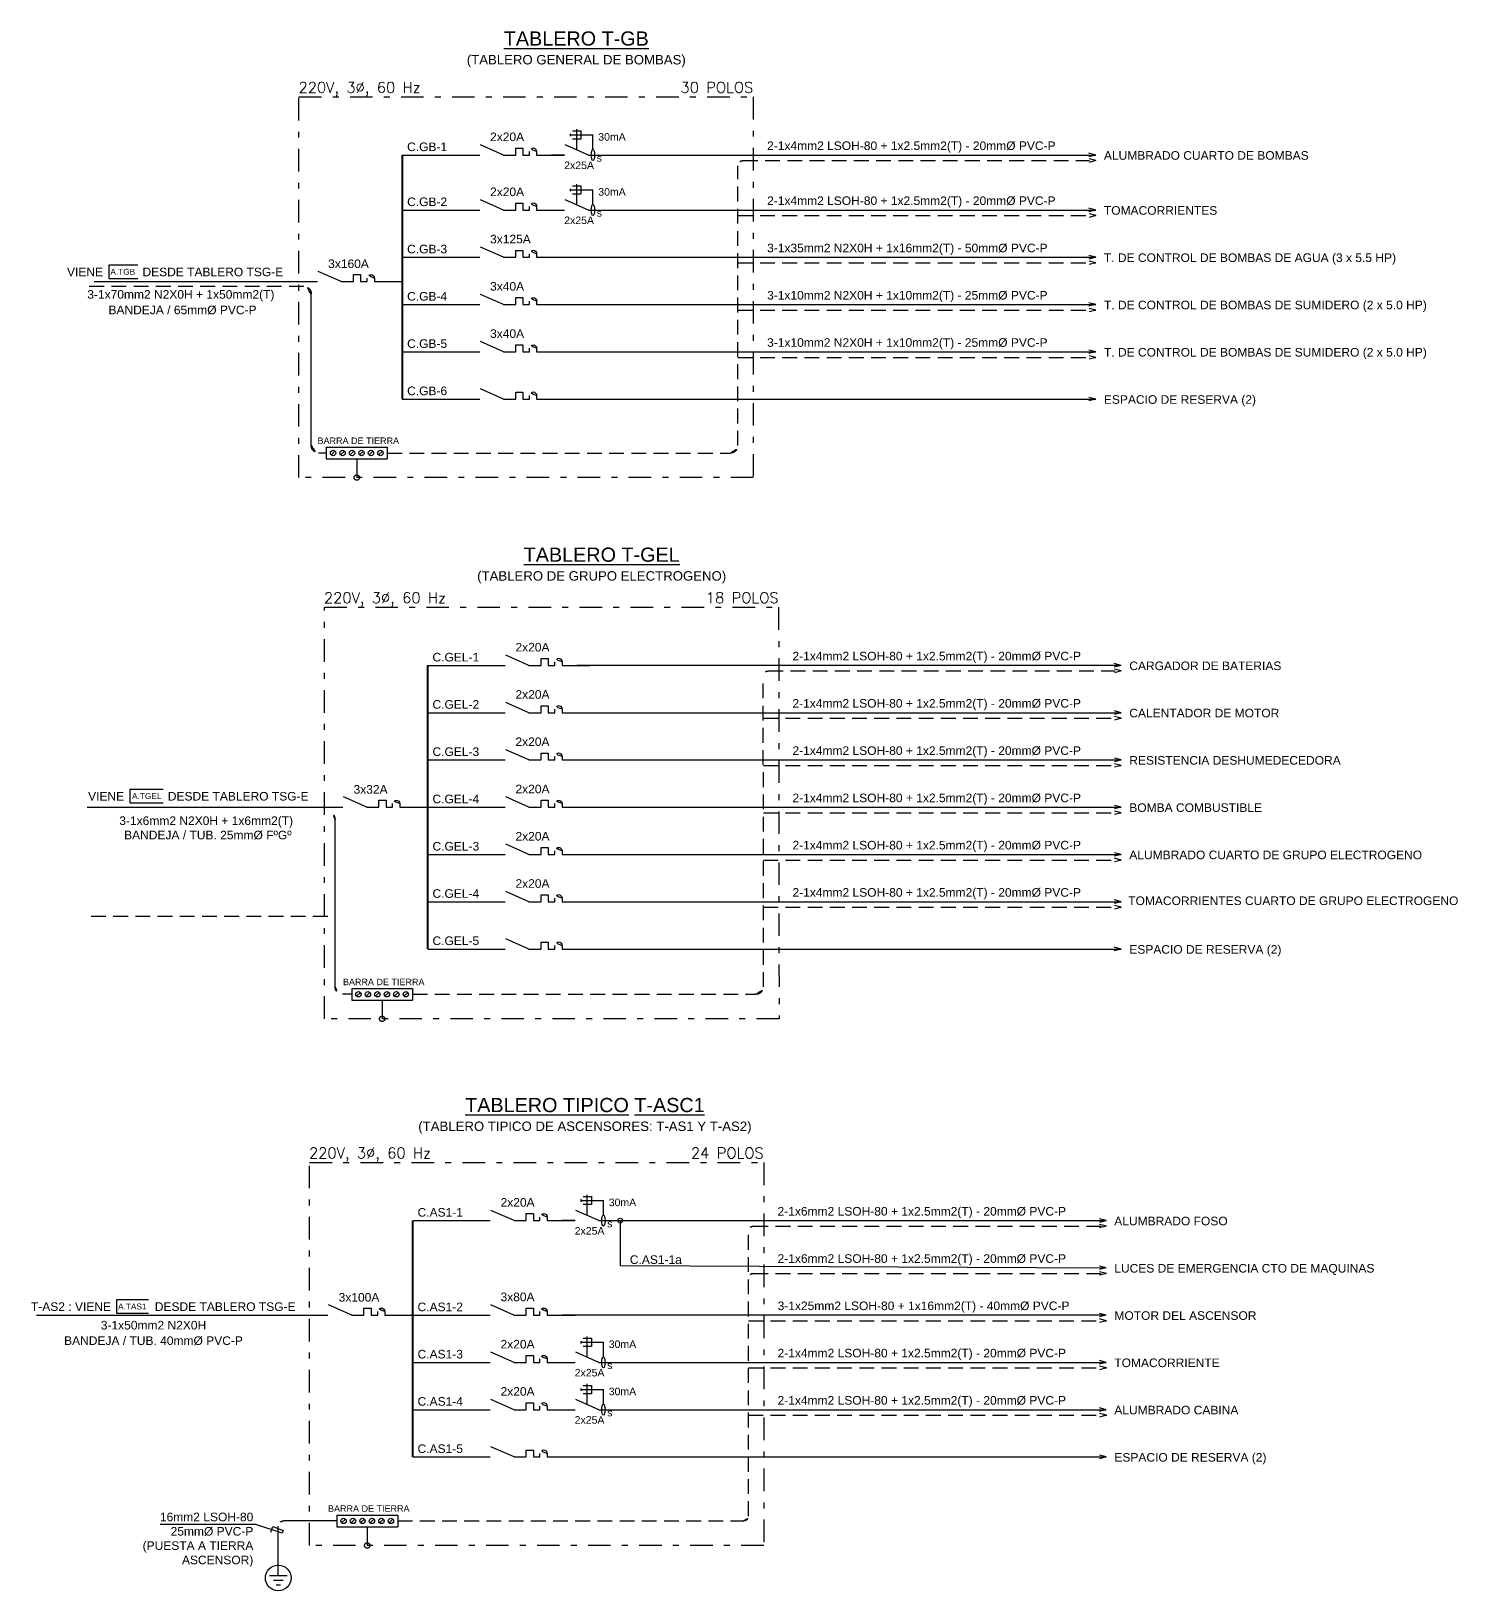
# Model space of a CAD drawing. Header units: millimetres. Extents: x 3435921466 to 3435921548, y 3277630854 to 3277630972.
# Drawn here: x 3435921520.86 to 3435921544.96, y 3277630944.26 to 3277630970.61 of the extents above; entities that cross this region are included whole.
import ezdxf
from ezdxf.enums import TextEntityAlignment as Align

# ---------------------------------------------------------------- set-up
doc = ezdxf.new("R2010")
doc.units = ezdxf.units.MM
for name, pattern in [('DASHDOT', [25.4, 12.7, -6.35, 0, -6.35]), ('HIDDEN', [0.375, 0.25, -0.125]), ('JIS_09_08', [10.75, 8, -0.55, 0.55, -0.55, 0.55, -0.55])]:
    doc.linetypes.add(name, pattern=pattern)
for name, color, linetype in [('0-Diagrama', 7, 'Continuous'), ('0-T', 7, 'Continuous'), ('0-TEXTOS', 7, 'Continuous'), ('IE-Diagrama', 7, 'Continuous'), ('IE-TIERRA', 3, 'JIS_09_08'), ('TRAZOS', 7, 'Continuous'), ('X-TIT', 6, 'Continuous')]:
    doc.layers.add(name, color=color, linetype=linetype)
doc.layers.add('03', color=9, linetype='Continuous', lineweight=30)
doc.styles.add('GMI', font='romans.shx', dxfattribs={"width": 0.75})
doc.styles.add('TEXT-0.10', font='arial.ttf', dxfattribs={"height": 0.1})
doc.styles.add('TEXT-0.20', font='arial.ttf', dxfattribs={"height": 0.18})

# ---------------------------------------------------------------- blocks, each defined once
blk = doc.blocks.new('CM2')
for p, q in [((0, 0), (-0.431, 0.19)), ((0, 0), (0.227, 0)), ((0.227, 0.129), (0.36, 0.129)), ((0.227, 0.129), (0.36, 0.129)), ((0.227, 0), (0.227, 0.129)), ((0.227, 0), (0.227, 0.129)), ((0.36, 0.129), (0.36, 0)), ((0.36, 0.129), (0.36, 0)), ((0.483, 0), (0.483, 0.066)), ((0.483, 0), (0.483, 0.066)), ((0.616, 0.066), (0.616, 0)), ((0.616, 0.066), (0.616, 0)), ((0.36, 0), (0.483, 0)), ((0.36, 0), (0.483, 0)), ((0.616, 0), (1.136, 0))]:
    blk.add_line(p, q)
at = {"lineweight": 0, "const_width": 0.0175}
for points in [[(-0.375, 0.067), (-0.509, -0.067)], [(-0.375, -0.067), (-0.509, 0.067)]]:
    blk.add_lwpolyline(points, dxfattribs=at)
blk.add_arc((0.549, 0.066), 0.0664, 0, 180)
blk.add_arc((0.549, 0.066), 0.0664, 0, 180)
blk = doc.blocks.new('DIFERE')
blk.add_line((0.111, 0.351), (0.111, 0.396))
at = {"linetype": 'HIDDEN', "ltscale": 0.5}
for p in [(0.111, 0.374), (0.528, 0.102)]:
    blk.add_line(p, (0.528, 0.374), dxfattribs=at)
at = {"color": 0, "linetype": 'HIDDEN', "ltscale": 0.5}
blk.add_line((0.227, 0.095), (0.227, 0.482), dxfattribs=at)
at = {"color": 0}
for q in [(0.012, 0.19), (0.614, 0)]:
    blk.add_line((0.442, 0), q, dxfattribs=at)
blk.add_lwpolyline([(0.15, 0.451), (0.304, 0.451), (0.304, 0.297), (0.15, 0.297)], close=True)
at = {"lineweight": 0, "const_width": 0.0175}
for points in [[(0.067, 0.067), (-0.067, -0.067)], [(0.067, -0.067), (-0.067, 0.067)]]:
    blk.add_lwpolyline(points, dxfattribs=at)
blk.add_ellipse((0.528, 0), major_axis=(0, 0.102), ratio=0.305651)

msp = doc.modelspace()

# ---------------------------------------------------------------- hatches: boundary and pattern name
at = {"layer": '0-Diagrama'}
msp.add_hatch(color=256, dxfattribs=at).paths.add_polyline_path([(3435921530.852825, 3277630950.512217, 1), (3435921530.771127, 3277630950.512217, 1)])
at = {"layer": 'IE-Diagrama', "linetype": 'DASHDOT', "ltscale": 0.5}
for points in [[(3435921526.405811, 3277630963.065273, 1), (3435921526.315036, 3277630963.065273, 1)], [(3435921526.834855, 3277630953.920787, 1), (3435921526.744079, 3277630953.920787, 1)], [(3435921526.582718, 3277630945.023549, 1), (3435921526.491944, 3277630945.023549, 1)]]:
    msp.add_hatch(color=3, dxfattribs=at).paths.add_polyline_path(points)

# ---------------------------------------------------------------- linework, layer by layer
at = {"layer": '0-Diagrama'}
msp.add_circle((3435921530.811976, 3277630950.512217), 0.040849, dxfattribs=at)
at = {"layer": '0-TEXTOS'}
for points in [[(3435921522.658849, 3277630966.652655), (3435921522.169684, 3277630966.652655), (3435921522.169684, 3277630966.429574), (3435921522.658849, 3277630966.429574)], [(3435921523.091699, 3277630957.794651), (3435921522.525384, 3277630957.794651), (3435921522.525384, 3277630957.57157), (3435921523.091699, 3277630957.57157)], [(3435921522.839601, 3277630949.17206), (3435921522.303669, 3277630949.17206), (3435921522.303669, 3277630948.948979), (3435921522.839601, 3277630948.948979)]]:
    msp.add_lwpolyline(points, close=True, dxfattribs=at)
at = {"layer": '03'}
for p, q in [((3435921525.185496, 3277630944.511861), (3435921524.884012, 3277630944.511861)), ((3435921525.115362, 3277630944.433454), (3435921524.950873, 3277630944.433454)), ((3435921525.073018, 3277630944.355046), (3435921524.99649, 3277630944.355046))]:
    msp.add_line(p, q, dxfattribs=at)
msp.add_circle((3435921525.033117, 3277630944.474871), 0.217281, dxfattribs=at)
at = {"layer": 'IE-Diagrama'}
for p, q in [((3435921527.129323, 3277630968.514447), (3435921528.43918, 3277630968.514447)), ((3435921529.871785, 3277630968.514447), (3435921529.652196, 3277630968.514447)), ((3435921530.429369, 3277630968.514447), (3435921538.846743, 3277630968.514447)), ((3435921538.847241, 3277630968.514447), (3435921538.730465, 3277630968.544059)), ((3435921538.847241, 3277630968.514447), (3435921538.730465, 3277630968.484834)), ((3435921527.130002, 3277630967.58538), (3435921528.439528, 3277630967.58538)), ((3435921530.429369, 3277630967.58538), (3435921538.846742, 3277630967.58538)), ((3435921538.847755, 3277630967.58538), (3435921538.730978, 3277630967.555768)), ((3435921538.847921, 3277630967.58538), (3435921538.731144, 3277630967.614993)), ((3435921527.130002, 3277630966.786782), (3435921528.439528, 3277630966.786782)), ((3435921529.715933, 3277630966.786782), (3435921538.846742, 3277630966.786782)), ((3435921538.847755, 3277630966.786782), (3435921538.730978, 3277630966.757169)), ((3435921538.847921, 3277630966.786782), (3435921538.731144, 3277630966.816393)), ((3435921521.923655, 3277630966.377107), (3435921525.697071, 3277630966.377107)), ((3435921527.130002, 3277630965.988183), (3435921528.439528, 3277630965.988183)), ((3435921529.715933, 3277630965.988183), (3435921538.846742, 3277630965.988183)), ((3435921538.847755, 3277630965.988183), (3435921538.730978, 3277630965.95857)), ((3435921538.847921, 3277630965.988183), (3435921538.731144, 3277630966.017795)), ((3435921527.130002, 3277630965.189584), (3435921528.439528, 3277630965.189584)), ((3435921529.715933, 3277630965.189584), (3435921538.846742, 3277630965.189584)), ((3435921538.847755, 3277630965.189584), (3435921538.730978, 3277630965.159972)), ((3435921538.847921, 3277630965.189584), (3435921538.731144, 3277630965.219196)), ((3435921527.130002, 3277630964.390985), (3435921528.439528, 3277630964.390985)), ((3435921529.872133, 3277630964.390985), (3435921538.846742, 3277630964.390985)), ((3435921538.847755, 3277630964.390985), (3435921538.730978, 3277630964.361373)), ((3435921538.847921, 3277630964.390985), (3435921538.731144, 3277630964.420598)), ((3435921527.558367, 3277630959.892115), (3435921528.868224, 3277630959.892115)), ((3435921539.275786, 3277630959.892115), (3435921530.08124, 3277630959.892115)), ((3435921539.276285, 3277630959.892115), (3435921539.159509, 3277630959.921727)), ((3435921539.276285, 3277630959.892115), (3435921539.159509, 3277630959.862502)), ((3435921527.559046, 3277630959.093516), (3435921528.868571, 3277630959.093516)), ((3435921530.144977, 3277630959.093516), (3435921539.275786, 3277630959.093516)), ((3435921539.276798, 3277630959.093516), (3435921539.160022, 3277630959.063904)), ((3435921539.276964, 3277630959.093516), (3435921539.160188, 3277630959.123128)), ((3435921539.276964, 3277630958.294917), (3435921539.160188, 3277630958.324529)), ((3435921527.559046, 3277630958.294917), (3435921528.868571, 3277630958.294917)), ((3435921530.144977, 3277630958.294917), (3435921539.275786, 3277630958.294917)), ((3435921539.276798, 3277630958.294917), (3435921539.160022, 3277630958.265305)), ((3435921539.276964, 3277630957.496318), (3435921539.160188, 3277630957.52593)), ((3435921521.807772, 3277630957.496318), (3435921526.126441, 3277630957.496318)), ((3435921527.559046, 3277630957.496318), (3435921528.868571, 3277630957.496318)), ((3435921530.144977, 3277630957.496318), (3435921539.275786, 3277630957.496318)), ((3435921539.276798, 3277630957.496318), (3435921539.160022, 3277630957.466706)), ((3435921539.276964, 3277630956.69772), (3435921539.160188, 3277630956.727332)), ((3435921527.559046, 3277630956.69772), (3435921528.868571, 3277630956.69772)), ((3435921530.144977, 3277630956.69772), (3435921539.275786, 3277630956.69772)), ((3435921539.276798, 3277630956.69772), (3435921539.160022, 3277630956.668107)), ((3435921527.559046, 3277630955.899121), (3435921528.868571, 3277630955.899121)), ((3435921530.144977, 3277630955.899121), (3435921539.275786, 3277630955.899121)), ((3435921539.276798, 3277630955.899121), (3435921539.160022, 3277630955.869509)), ((3435921539.276964, 3277630955.899121), (3435921539.160188, 3277630955.928733)), ((3435921527.558534, 3277630955.100495), (3435921528.868058, 3277630955.100495)), ((3435921530.300663, 3277630955.100495), (3435921539.275952, 3277630955.100495)), ((3435921539.276452, 3277630955.100495), (3435921539.159675, 3277630955.130108)), ((3435921539.276452, 3277630955.100495), (3435921539.159675, 3277630955.070883)), ((3435921527.306231, 3277630950.512217), (3435921528.616087, 3277630950.512217)), ((3435921530.048693, 3277630950.512217), (3435921529.829103, 3277630950.512217)), ((3435921530.450243, 3277630950.512217), (3435921539.02365, 3277630950.512217)), ((3435921539.02365, 3277630950.512217), (3435921538.906874, 3277630950.541829)), ((3435921539.02365, 3277630950.512217), (3435921538.906874, 3277630950.482605)), ((3435921539.02365, 3277630949.713618), (3435921538.906874, 3277630949.743231)), ((3435921539.02365, 3277630949.713618), (3435921538.906874, 3277630949.684006)), ((3435921520.948788, 3277630948.91502), (3435921525.874305, 3277630948.91502)), ((3435921527.306911, 3277630948.91502), (3435921528.616435, 3277630948.91502)), ((3435921539.02365, 3277630948.91502), (3435921529.828604, 3277630948.91502)), ((3435921539.024164, 3277630948.91502), (3435921538.907387, 3277630948.885407)), ((3435921539.02433, 3277630948.91502), (3435921538.907553, 3277630948.944632)), ((3435921527.306911, 3277630948.116421), (3435921528.616435, 3277630948.116421)), ((3435921530.450243, 3277630948.116421), (3435921539.02365, 3277630948.116421)), ((3435921539.024164, 3277630948.116421), (3435921538.907387, 3277630948.086809)), ((3435921539.02433, 3277630948.116421), (3435921538.907553, 3277630948.146033)), ((3435921527.306911, 3277630947.317822), (3435921528.616435, 3277630947.317822)), ((3435921530.450243, 3277630947.317822), (3435921539.02365, 3277630947.317822)), ((3435921539.024164, 3277630947.317822), (3435921538.907387, 3277630947.288209)), ((3435921539.02433, 3277630947.317822), (3435921538.907553, 3277630947.347435)), ((3435921527.306398, 3277630946.519196), (3435921528.615922, 3277630946.519196)), ((3435921530.048527, 3277630946.519196), (3435921539.023817, 3277630946.519196)), ((3435921539.023817, 3277630946.519196), (3435921538.90704, 3277630946.548809)), ((3435921539.023817, 3277630946.519196), (3435921538.90704, 3277630946.489584)), ((3435921524.657703, 3277630945.379944), (3435921523.038769, 3277630945.379944))]:
    msp.add_line(p, q, dxfattribs=at)
at = {"layer": 'IE-Diagrama', "color": 13}
for p, q in [((3435921525.845361, 3277630963.577814), (3435921525.845361, 3277630963.382768)), ((3435921525.845361, 3277630963.577814), (3435921526.875485, 3277630963.577814)), ((3435921526.875485, 3277630963.577814), (3435921526.875485, 3277630963.382768)), ((3435921525.845361, 3277630963.382768), (3435921526.875485, 3277630963.382768)), ((3435921525.992196, 3277630963.512384), (3435921525.928009, 3277630963.448197)), ((3435921526.152325, 3277630963.512384), (3435921526.088137, 3277630963.448197)), ((3435921526.312453, 3277630963.512384), (3435921526.248265, 3277630963.448197)), ((3435921526.472581, 3277630963.512384), (3435921526.408394, 3277630963.448197)), ((3435921526.63271, 3277630963.512384), (3435921526.568522, 3277630963.448197)), ((3435921526.792838, 3277630963.512384), (3435921526.728651, 3277630963.448197)), ((3435921526.274405, 3277630954.433327), (3435921526.274405, 3277630954.238282)), ((3435921526.274405, 3277630954.433327), (3435921527.304529, 3277630954.433327)), ((3435921526.42124, 3277630954.367898), (3435921526.357052, 3277630954.303711)), ((3435921526.581368, 3277630954.367898), (3435921526.517181, 3277630954.303711)), ((3435921526.741497, 3277630954.367898), (3435921526.677309, 3277630954.303711)), ((3435921526.901625, 3277630954.367898), (3435921526.837437, 3277630954.303711)), ((3435921527.061754, 3277630954.367898), (3435921526.997566, 3277630954.303711)), ((3435921527.221882, 3277630954.367898), (3435921527.157694, 3277630954.303711)), ((3435921527.304529, 3277630954.433327), (3435921527.304529, 3277630954.238282)), ((3435921526.274405, 3277630954.238282), (3435921527.304529, 3277630954.238282)), ((3435921526.022269, 3277630945.536089), (3435921526.022269, 3277630945.341043)), ((3435921526.022269, 3277630945.536089), (3435921527.052392, 3277630945.536089)), ((3435921526.169104, 3277630945.47066), (3435921526.104916, 3277630945.406473)), ((3435921526.329232, 3277630945.47066), (3435921526.265045, 3277630945.406473)), ((3435921526.489361, 3277630945.47066), (3435921526.425173, 3277630945.406473)), ((3435921526.649489, 3277630945.47066), (3435921526.585301, 3277630945.406473)), ((3435921526.809618, 3277630945.47066), (3435921526.74543, 3277630945.406473)), ((3435921526.969746, 3277630945.47066), (3435921526.905558, 3277630945.406473)), ((3435921527.052392, 3277630945.536089), (3435921527.052392, 3277630945.341043)), ((3435921526.022269, 3277630945.341043), (3435921527.052392, 3277630945.341043))]:
    msp.add_line(p, q, dxfattribs=at)
at = {"layer": 'IE-Diagrama', "color": 1, "linetype": 'Continuous', "const_width": 0.034165}
for points in [[(3435921527.129323, 3277630968.514447), (3435921527.130002, 3277630964.390985)], [(3435921527.558367, 3277630959.892115), (3435921527.558534, 3277630955.100495)], [(3435921527.306231, 3277630950.512217), (3435921527.306231, 3277630946.519196)]]:
    msp.add_lwpolyline(points, dxfattribs=at)
at = {"layer": 'IE-Diagrama'}
msp.add_lwpolyline([(3435921530.811976, 3277630950.512217), (3435921530.811976, 3277630949.753951, 0.414213562), (3435921530.852309, 3277630949.713618), (3435921539.02365, 3277630949.713618)], format="xyb", dxfattribs=at)
msp.add_lwpolyline([(3435921524.910859, 3277630945.250049), (3435921524.945162, 3277630945.342172), (3435921525.118284, 3277630945.2788), (3435921525.101381, 3277630945.233406), (3435921524.657703, 3277630945.379944)], dxfattribs=at)
at = {"layer": 'IE-Diagrama', "color": 13}
for centre in [(3435921525.960103, 3277630963.480291), (3435921526.120231, 3277630963.480291), (3435921526.280359, 3277630963.480291), (3435921526.440487, 3277630963.480291), (3435921526.600616, 3277630963.480291), (3435921526.760745, 3277630963.480291), (3435921526.389146, 3277630954.335804), (3435921526.549274, 3277630954.335804), (3435921526.709403, 3277630954.335804), (3435921526.869531, 3277630954.335804), (3435921527.02966, 3277630954.335804), (3435921527.189788, 3277630954.335804), (3435921526.13701, 3277630945.438566), (3435921526.297139, 3277630945.438566), (3435921526.457267, 3277630945.438566), (3435921526.617395, 3277630945.438566), (3435921526.777524, 3277630945.438566), (3435921526.937652, 3277630945.438566)]:
    msp.add_circle(centre, 0.045388, dxfattribs=at)
at = {"layer": 'IE-Diagrama', "color": 3, "linetype": 'DASHDOT', "ltscale": 0.5}
for centre in [(3435921526.360424, 3277630963.065273), (3435921526.789467, 3277630953.920787), (3435921526.537331, 3277630945.023549)]:
    msp.add_circle(centre, 0.045388, dxfattribs=at)
at = {"layer": 'IE-TIERRA', "color": 13, "linetype": 'HIDDEN'}
for p, q in [((3435921538.848829, 3277630968.420063), (3435921538.732053, 3277630968.449675)), ((3435921538.848829, 3277630968.420063), (3435921538.732053, 3277630968.39045)), ((3435921538.848851, 3277630967.490996), (3435921538.732075, 3277630967.520608)), ((3435921538.848851, 3277630967.490996), (3435921538.732075, 3277630967.461383)), ((3435921538.848851, 3277630966.692397), (3435921538.732075, 3277630966.722009)), ((3435921538.848851, 3277630966.692397), (3435921538.732075, 3277630966.662785)), ((3435921525.466537, 3277630966.295957), (3435921521.805077, 3277630966.295957)), ((3435921525.591522, 3277630963.605291), (3435921525.591536, 3277630966.171583)), ((3435921538.848851, 3277630965.893798), (3435921538.732075, 3277630965.92341)), ((3435921538.848851, 3277630965.893798), (3435921538.732075, 3277630965.864186)), ((3435921538.848851, 3277630965.0952), (3435921538.732075, 3277630965.124812)), ((3435921538.848851, 3277630965.0952), (3435921538.732075, 3277630965.065588)), ((3435921525.845361, 3277630963.480291), (3435921525.716521, 3277630963.480291)), ((3435921526.360424, 3277630963.382768), (3435921526.360424, 3277630963.065273)), ((3435921539.277873, 3277630959.79773), (3435921539.161097, 3277630959.827342)), ((3435921539.277873, 3277630959.79773), (3435921539.161097, 3277630959.768118)), ((3435921539.277894, 3277630958.999131), (3435921539.161118, 3277630959.028744)), ((3435921539.277894, 3277630958.999131), (3435921539.161118, 3277630958.969519)), ((3435921539.277894, 3277630958.200533), (3435921539.161118, 3277630958.230145)), ((3435921539.277894, 3277630958.200533), (3435921539.161118, 3277630958.17092)), ((3435921525.994614, 3277630954.460804), (3435921525.994623, 3277630957.28848)), ((3435921539.277894, 3277630957.401934), (3435921539.161118, 3277630957.431546)), ((3435921539.277894, 3277630957.401934), (3435921539.161118, 3277630957.372322)), ((3435921539.277894, 3277630956.603335), (3435921539.161118, 3277630956.632947)), ((3435921539.277894, 3277630956.603335), (3435921539.161118, 3277630956.573723)), ((3435921539.277894, 3277630955.804736), (3435921539.161118, 3277630955.834349)), ((3435921539.277894, 3277630955.804736), (3435921539.161118, 3277630955.775124)), ((3435921525.870926, 3277630955.647192), (3435921521.781831, 3277630955.647192)), ((3435921526.274405, 3277630954.335804), (3435921526.119614, 3277630954.335804)), ((3435921526.789467, 3277630954.238282), (3435921526.789467, 3277630953.920787)), ((3435921533.062771, 3277630950.417832), (3435921539.025238, 3277630950.417832)), ((3435921539.025238, 3277630950.417832), (3435921538.908462, 3277630950.447444)), ((3435921539.025238, 3277630950.417832), (3435921538.908462, 3277630950.38822)), ((3435921532.977664, 3277630945.519233), (3435921532.977359, 3277630950.33242)), ((3435921533.062771, 3277630949.619234), (3435921539.025238, 3277630949.619234)), ((3435921539.025238, 3277630949.619234), (3435921538.908462, 3277630949.648846)), ((3435921539.025238, 3277630949.619234), (3435921538.908462, 3277630949.589622)), ((3435921539.02526, 3277630948.820635), (3435921538.908484, 3277630948.850247)), ((3435921539.02526, 3277630948.820635), (3435921538.908484, 3277630948.791023)), ((3435921539.02526, 3277630948.022036), (3435921538.908484, 3277630948.051649)), ((3435921539.02526, 3277630948.022036), (3435921538.908484, 3277630947.992424)), ((3435921539.02526, 3277630947.223438), (3435921538.908484, 3277630947.25305)), ((3435921539.02526, 3277630947.223438), (3435921538.908484, 3277630947.193825)), ((3435921527.052392, 3277630945.438566), (3435921532.896997, 3277630945.438566)), ((3435921525.034754, 3277630944.511861), (3435921525.034754, 3277630945.350265)), ((3435921526.537331, 3277630945.341043), (3435921526.537331, 3277630945.023549))]:
    msp.add_line(p, q, dxfattribs=at)
for points in [[(3435921526.875485, 3277630963.480291), (3435921532.675687, 3277630963.480291, 0.414228182), (3435921532.800687, 3277630963.605297), (3435921532.800452, 3277630968.334651, -0.414213562), (3435921532.885863, 3277630968.420063), (3435921538.743124, 3277630968.420063)], [(3435921527.304529, 3277630954.335804), (3435921533.104927, 3277630954.335804, 0.414237653), (3435921533.229927, 3277630954.460814), (3435921533.229496, 3277630959.712318, -0.414213562), (3435921533.314907, 3277630959.79773), (3435921539.172168, 3277630959.79773)], [(3435921526.022254, 3277630945.438566), (3435921525.123055, 3277630945.438566, 0.414213562), (3435921525.034754, 3277630945.350265)]]:
    msp.add_lwpolyline(points, format="xyb", dxfattribs=at)
for points in [[(3435921532.800634, 3277630967.490996), (3435921538.848851, 3277630967.490996)], [(3435921532.800634, 3277630966.692397), (3435921538.848851, 3277630966.692397)], [(3435921532.800634, 3277630965.893798), (3435921538.848851, 3277630965.893798)], [(3435921532.800634, 3277630965.0952), (3435921538.848851, 3277630965.0952)], [(3435921533.229678, 3277630958.999131), (3435921539.277894, 3277630958.999131)], [(3435921533.229678, 3277630958.200533), (3435921539.277894, 3277630958.200533)], [(3435921533.229678, 3277630957.401934), (3435921539.277894, 3277630957.401934)], [(3435921533.229678, 3277630956.603335), (3435921539.277894, 3277630956.603335)], [(3435921533.229678, 3277630955.804736), (3435921539.277894, 3277630955.804736)], [(3435921532.977541, 3277630948.820635), (3435921539.025759, 3277630948.820635)], [(3435921532.977541, 3277630948.022036), (3435921539.025759, 3277630948.022036)], [(3435921532.977541, 3277630947.223438), (3435921539.025759, 3277630947.223438)]]:
    msp.add_lwpolyline(points, dxfattribs=at)
for centre, radius, start, end in [((3435921525.466537, 3277630966.170957), 0.125, 359.9997814, 90), ((3435921525.716521, 3277630963.60529), 0.125, 179.9997814, 270), ((3435921525.870845, 3277630957.28826), 0.123778, 0.1019748, 89.9626976), ((3435921526.119614, 3277630954.460804), 0.125, 180, 270), ((3435921533.062771, 3277630950.33242), 0.085412, 90, 180), ((3435921533.062771, 3277630949.533822), 0.085412, 90, 180), ((3435921532.896997, 3277630945.519233), 0.080667, 270, 0.0003387)]:
    msp.add_arc(centre, radius, start, end, dxfattribs=at)
at = {"layer": 'TRAZOS', "color": 3, "linetype": 'DASHDOT', "ltscale": 0.03}
for points in [[(3435921525.384184, 3277630969.496418), (3435921533.059077, 3277630969.496418), (3435921533.059244, 3277630963.065273), (3435921525.384351, 3277630963.065273)], [(3435921525.813227, 3277630960.874085), (3435921533.488121, 3277630960.874085), (3435921533.49508, 3277630953.920787), (3435921525.814422, 3277630953.920787)], [(3435921525.561092, 3277630951.494187), (3435921533.235984, 3277630951.494187), (3435921533.236152, 3277630945.023549), (3435921525.561259, 3277630945.023549)]]:
    msp.add_lwpolyline(points, close=True, dxfattribs=at)

# ---------------------------------------------------------------- block references
at = {"layer": 'IE-Diagrama', "xscale": 0.9074997746260723, "yscale": 0.9074997746260723, "zscale": 0.9074997746260723}
for name, p in [('DIFERE', (3435921529.871968, 3277630968.514447)), ('CM2', (3435921528.840556, 3277630968.514447)), ('DIFERE', (3435921529.871968, 3277630967.58538)), ('CM2', (3435921528.840903, 3277630967.58538)), ('CM2', (3435921528.840903, 3277630966.786782)), ('CM2', (3435921526.098446, 3277630966.377107)), ('CM2', (3435921528.840903, 3277630965.988183)), ('CM2', (3435921528.840903, 3277630965.189584)), ('CM2', (3435921528.840903, 3277630964.390985)), ('CM2', (3435921529.269599, 3277630959.892115)), ('CM2', (3435921529.269947, 3277630959.093516)), ('CM2', (3435921529.269947, 3277630958.294917)), ('CM2', (3435921526.527817, 3277630957.496318)), ('CM2', (3435921529.269947, 3277630957.496318)), ('CM2', (3435921529.269947, 3277630956.69772)), ('CM2', (3435921529.269947, 3277630955.899121)), ('CM2', (3435921529.269434, 3277630955.100495)), ('DIFERE', (3435921530.048875, 3277630950.512217)), ('CM2', (3435921529.01781, 3277630950.512217)), ('CM2', (3435921526.275681, 3277630948.91502)), ('CM2', (3435921529.016964, 3277630948.91502)), ('DIFERE', (3435921530.048875, 3277630948.116421)), ('CM2', (3435921529.01781, 3277630948.116421)), ('DIFERE', (3435921530.048875, 3277630947.317822)), ('CM2', (3435921529.01781, 3277630947.317822)), ('CM2', (3435921529.017298, 3277630946.519196))]:
    msp.add_blockref(name, p, dxfattribs=at)

# ---------------------------------------------------------------- texts
at = {"layer": '0-T', "style": 'TEXT-0.10'}
for s, height, p in [('VIENE ', 0.1452016, (3435921521.465385, 3277630966.4666)), ('DESDE TABLERO TSG-E', 0.14520165, (3435921522.739894, 3277630966.4666)), ('VIENE ', 0.1452016, (3435921521.821085, 3277630957.608597)), ('DESDE TABLERO TSG-E', 0.14520165, (3435921523.168092, 3277630957.608597)), ('DESDE TABLERO TSG-E', 0.14520165, (3435921522.948287, 3277630948.986006))]:
    msp.add_text(s, height=height, dxfattribs=at).set_placement(p)
msp.add_text('T-AS2 : VIENE', height=0.14520165, dxfattribs=at).set_placement((3435921522.207663, 3277630948.985793), align=Align.RIGHT)
at = {"layer": '0-TEXTOS', "char_height": 0.1, "width": 0.49413607, "attachment_point": 5, "style": 'TEXT-0.10'}
for s, insert in [('A.TGB', (3435921522.407067, 3277630966.541114)), ('A.TGEL', (3435921522.812337, 3277630957.68311)), ('A.TAS1', (3435921522.568211, 3277630949.06052))]:
    msp.add_mtext(s, dxfattribs=dict(at, insert=insert))
at = {"layer": 'IE-Diagrama', "lineweight": 0, "style": 'TEXT-0.10'}
for s, height, p in [('2x20A', 0.1452016, (3435921528.612799, 3277630968.749509)), ('C.GB-1 ', 0.1452016, (3435921527.210824, 3277630968.580974)), ('2-1x4mm2 LSOH-80 + 1x2.5mm2(T) - 20mm%%C PVC-P', 0.14519996, (3435921533.292924, 3277630968.599201)), ('ALUMBRADO CUARTO DE BOMBAS ', 0.14520165, (3435921538.983469, 3277630968.434826)), ('C.GB-2 ', 0.1452016, (3435921527.210824, 3277630967.651907)), ('2x20A', 0.1452016, (3435921528.612799, 3277630967.820443)), ('2-1x4mm2 LSOH-80 + 1x2.5mm2(T) - 20mm%%C PVC-P', 0.14519996, (3435921533.292924, 3277630967.670134)), ('TOMACORRIENTES ', 0.14520165, (3435921538.983469, 3277630967.50576)), ('C.GB-3 ', 0.1452016, (3435921527.210824, 3277630966.853309)), ('3x125A', 0.1452016, (3435921528.612799, 3277630967.021843)), ('3-1x35mm2 N2X0H + 1x16mm2(T) - 50mm%%C PVC-P', 0.14519996, (3435921533.292924, 3277630966.871536)), ('3x160A', 0.1452016, (3435921525.876913, 3277630966.605279)), ('T. DE CONTROL DE BOMBAS DE AGUA (3 x 5.5 HP) ', 0.14520165, (3435921538.983469, 3277630966.707161)), ('3x40A', 0.1452016, (3435921528.612799, 3277630966.223245)), ('3-1x10mm2 N2X0H + 1x10mm2(T) - 25mm%%C PVC-P', 0.14519996, (3435921533.292924, 3277630966.072937)), ('C.GB-4', 0.1452016, (3435921527.210824, 3277630966.05471)), ('T. DE CONTROL DE BOMBAS DE SUMIDERO (2 x 5.0 HP) ', 0.14520165, (3435921538.984647, 3277630965.908563)), ('3x40A', 0.1452016, (3435921528.612799, 3277630965.424646)), ('3-1x10mm2 N2X0H + 1x10mm2(T) - 25mm%%C PVC-P', 0.14519996, (3435921533.292924, 3277630965.274338)), ('C.GB-5', 0.1452016, (3435921527.210824, 3277630965.256112)), ('T. DE CONTROL DE BOMBAS DE SUMIDERO (2 x 5.0 HP) ', 0.14520165, (3435921538.984647, 3277630965.109964)), ('C.GB-6', 0.1452016, (3435921527.210824, 3277630964.457512)), ('ESPACIO DE RESERVA (2)', 0.14520165, (3435921538.983463, 3277630964.311367)), ('2x20A', 0.1452016, (3435921529.041843, 3277630960.127177)), ('C.GEL-1 ', 0.1452016, (3435921527.639868, 3277630959.958642)), ('2-1x4mm2 LSOH-80 + 1x2.5mm2(T) - 20mm%%C PVC-P', 0.14519996, (3435921533.721968, 3277630959.976869)), ('CARGADOR DE BATERIAS', 0.14520165, (3435921539.412513, 3277630959.812494)), ('2x20A', 0.1452016, (3435921529.041843, 3277630959.328578)), ('C.GEL-2 ', 0.1452016, (3435921527.639868, 3277630959.160043)), ('2-1x4mm2 LSOH-80 + 1x2.5mm2(T) - 20mm%%C PVC-P', 0.14519996, (3435921533.721968, 3277630959.17827)), ('CALENTADOR DE MOTOR', 0.14520165, (3435921539.412513, 3277630959.013896)), ('2x20A', 0.1452016, (3435921529.041843, 3277630958.529979)), ('C.GEL-3 ', 0.1452016, (3435921527.639868, 3277630958.361444)), ('2-1x4mm2 LSOH-80 + 1x2.5mm2(T) - 20mm%%C PVC-P', 0.14519996, (3435921533.721968, 3277630958.379671)), ('RESISTENCIA DESHUMEDECEDORA', 0.14520165, (3435921539.412513, 3277630958.215297)), ('3x32A', 0.1452016, (3435921526.306283, 3277630957.724491)), ('2x20A', 0.1452016, (3435921529.041843, 3277630957.73138)), ('C.GEL-4', 0.1452016, (3435921527.639868, 3277630957.562846)), ('2-1x4mm2 LSOH-80 + 1x2.5mm2(T) - 20mm%%C PVC-P', 0.14519996, (3435921533.721968, 3277630957.581072)), ('BOMBA COMBUSTIBLE', 0.14520165, (3435921539.412513, 3277630957.416698)), ('2x20A', 0.1452016, (3435921529.041843, 3277630956.932782)), ('C.GEL-3 ', 0.1452016, (3435921527.639868, 3277630956.764247)), ('2-1x4mm2 LSOH-80 + 1x2.5mm2(T) - 20mm%%C PVC-P', 0.14519996, (3435921533.721968, 3277630956.782474)), ('ALUMBRADO CUARTO DE GRUPO ELECTROGENO', 0.14520165, (3435921539.412513, 3277630956.6181)), ('2x20A', 0.1452016, (3435921529.041843, 3277630956.134183)), ('C.GEL-4', 0.1452016, (3435921527.639868, 3277630955.965649)), ('2-1x4mm2 LSOH-80 + 1x2.5mm2(T) - 20mm%%C PVC-P', 0.14519996, (3435921533.721968, 3277630955.983875)), ('TOMACORRIENTES CUARTO DE GRUPO ELECTROGENO', 0.14520165, (3435921539.394756, 3277630955.84323)), ('C.GEL-5', 0.1452016, (3435921527.639867, 3277630955.167023)), ('ESPACIO DE RESERVA (2)', 0.14520165, (3435921539.413172, 3277630955.020876)), ('C.AS1-1 ', 0.1452016, (3435921527.387732, 3277630950.578744)), ('2x20A', 0.1452016, (3435921528.790055, 3277630950.747279)), ('2-1x6mm2 LSOH-80 + 1x2.5mm2(T) - 20mm%%C PVC-P', 0.14519996, (3435921533.469832, 3277630950.596971)), ('ALUMBRADO FOSO', 0.14520165, (3435921539.1587, 3277630950.432597)), ('C.AS1-1a', 0.1452016, (3435921530.974144, 3277630949.780146)), ('2-1x6mm2 LSOH-80 + 1x2.5mm2(T) - 20mm%%C PVC-P', 0.14519996, (3435921533.469832, 3277630949.798373)), ('LUCES DE EMERGENCIA CTO DE MAQUINAS', 0.14520165, (3435921539.159199, 3277630949.633998)), ('3x100A', 0.1452016, (3435921526.054147, 3277630949.143192)), ('C.AS1-2 ', 0.1452016, (3435921527.387732, 3277630948.981547)), ('3x80A', 0.1452016, (3435921528.789208, 3277630949.150082)), ('3-1x25mm2 LSOH-80 + 1x16mm2(T) - 40mm%%C PVC-P', 0.14519996, (3435921533.47101, 3277630948.999774)), ('MOTOR DEL ASCENSOR', 0.14520165, (3435921539.161056, 3277630948.835399)), ('C.AS1-3', 0.1452016, (3435921527.387732, 3277630948.182948)), ('2x20A', 0.1452016, (3435921528.790055, 3277630948.351483)), ('2-1x4mm2 LSOH-80 + 1x2.5mm2(T) - 20mm%%C PVC-P', 0.14519996, (3435921533.469832, 3277630948.201175)), ('TOMACORRIENTE', 0.14520165, (3435921539.159878, 3277630948.036801)), ('C.AS1-4', 0.1452016, (3435921527.387732, 3277630947.384349)), ('2x20A', 0.1452016, (3435921528.790055, 3277630947.552885)), ('2-1x4mm2 LSOH-80 + 1x2.5mm2(T) - 20mm%%C PVC-P', 0.14519996, (3435921533.469832, 3277630947.402576)), ('ALUMBRADO CABINA', 0.14520165, (3435921539.159878, 3277630947.238202)), ('C.AS1-5', 0.1452016, (3435921527.387732, 3277630946.585724)), ('ESPACIO DE RESERVA (2)', 0.14520165, (3435921539.160537, 3277630946.439578))]:
    msp.add_text(s, height=height, dxfattribs=at).set_placement(p)
at = {"layer": 'IE-Diagrama', "style": 'TEXT-0.10'}
for s, height, p in [('30mA', 0.12705, (3435921530.440692, 3277630968.758233)), ('2x25A', 0.12705, (3435921529.865067, 3277630968.277344)), ('s', 0.12705, (3435921530.414307, 3277630968.401993)), ('30mA', 0.12705, (3435921530.440692, 3277630967.829166)), ('s', 0.12705, (3435921530.414307, 3277630967.472927)), ('2x25A', 0.12705, (3435921529.865067, 3277630967.348278)), ('BARRA DE TIERRA', 0.10889997, (3435921525.697939, 3277630963.633739)), ('BARRA DE TIERRA', 0.10889997, (3435921526.126983, 3277630954.489252)), ('30mA', 0.12705, (3435921530.617599, 3277630950.756003)), ('2x25A', 0.12705, (3435921530.041975, 3277630950.275115)), ('s', 0.12705, (3435921530.591215, 3277630950.399763)), ('30mA', 0.12705, (3435921530.617599, 3277630948.360207)), ('s', 0.12705, (3435921530.591215, 3277630948.003967)), ('2x25A', 0.12705, (3435921530.041975, 3277630947.879319)), ('30mA', 0.12705, (3435921530.617599, 3277630947.561608)), ('s', 0.12705, (3435921530.591215, 3277630947.205369)), ('2x25A', 0.12705, (3435921530.041975, 3277630947.080719)), ('BARRA DE TIERRA', 0.10889997, (3435921525.874847, 3277630945.592014))]:
    msp.add_text(s, height=height, dxfattribs=at).set_placement(p)
for s, p in [('3-1x70mm2 N2X0H + 1x50mm2(T) ', (3435921523.416504, 3277630966.087264)), ('3-1x6mm2 N2X0H + 1x6mm2(T) ', (3435921523.844701, 3277630957.195681)), ('3-1x50mm2 N2X0H', (3435921522.926239, 3277630948.672575))]:
    msp.add_text(s, height=0.14520165, dxfattribs=at).set_placement(p, align=Align.CENTER)
at = {"layer": 'IE-Diagrama'}
for s, insert, char_height, width, attachment_point, style in [('{\\fArial|b0|i0|c204|p34;\\L\\C0;TABLERO \\fArial|b0|i0|c0|p34;T-GB\\P\\fArial|b0|i0|c204|p34;\\H0.6667x;\\l\\C10;(\\fArial|b0|i0|c0|p34;TABLERO GENERAL DE BOMBAS)}', (3435921530.069344, 3277630970.603264), 0.23915288, 10.87802596, 2, 'TEXT-0.20'), ('BANDEJA / 65mm%%C PVC-P', (3435921523.416504, 3277630965.969955), 0.14520165, 3.56598336, 2, 'TEXT-0.10'), ('{\\fArial|b0|i0|c204|p34;\\L\\C0;TABLERO \\fArial|b0|i0|c0|p34;T-GEL\\P\\fArial|b0|i0|c204|p34;\\H0.6667x;\\l\\C10;(\\fArial|b0|i0|c0|p34;TABLERO DE GRUPO ELECTROGENO)}', (3435921530.498387, 3277630961.882437), 0.23915288, 10.87802596, 2, 'TEXT-0.20'), ('BANDEJA / TUB. 25mmØ FºGº', (3435921523.844701, 3277630957.098524), 0.14520165, 3.56598336, 2, 'TEXT-0.10'), ('{\\fArial|b0|i0|c204|p34;\\L\\C0;TABLERO T\\fArial|b0|i0|c0|p34;IPICO T-ASC1\\P\\fArial|b0|i0|c204|p34;\\H0.6667x;\\l\\C10;(\\fArial|b0|i0|c0|p34;TABLERO TIPICO DE ASCENSORES: T-AS1 Y T-AS2)}', (3435921530.215063, 3277630952.584181), 0.239152882, 10.87802596, 2, 'TEXT-0.20'), ('BANDEJA / TUB. 40mm%%C PVC-P', (3435921522.926239, 3277630948.556306), 0.14520165, 3.56598336, 2, 'TEXT-0.10'), ('16{\\fArial|b0|i0|c238|p34;mm2 }LSOH-80 {\\fArial|b0|i0|c238|p34;25mmØ PVC-P}\\P(PUESTA A TIERRA\\PASCENSOR)', (3435921524.612923, 3277630945.577679), 0.14519996, 1.96648529, 3, 'TEXT-0.10')]:
    msp.add_mtext(s, dxfattribs=dict(at, insert=insert, char_height=char_height, width=width, attachment_point=attachment_point, style=style))
at = {"layer": 'X-TIT', "color": 2, "style": 'GMI'}
for p in [(3435921525.376469, 3277630969.565839), (3435921525.805513, 3277630960.943507), (3435921525.553377, 3277630951.563609)]:
    msp.add_text('220V, 3Ø, 60 Hz', height=0.1815, dxfattribs=at).set_placement(p)
for s, p in [('30 POLOS', (3435921533.058863, 3277630969.565839)), ('18 POLOS', (3435921533.487907, 3277630960.943507)), ('24 POLOS', (3435921533.235771, 3277630951.563609))]:
    msp.add_text(s, height=0.1815, dxfattribs=at).set_placement(p, align=Align.RIGHT)

doc.saveas('drawing.dxf')
